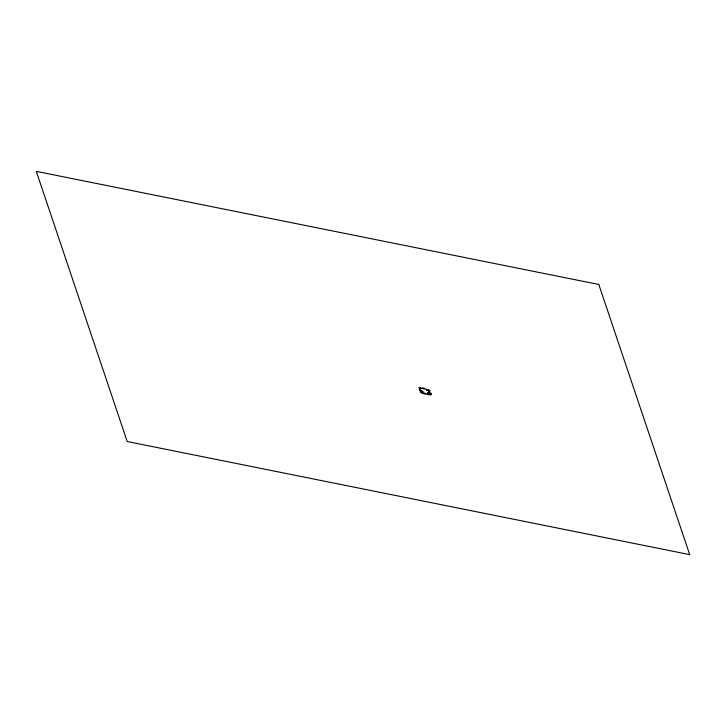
<?xml version="1.0" encoding="UTF-8"?>
<svg xmlns="http://www.w3.org/2000/svg" width="726" height="726" viewBox="0 0 726 726"><rect width="100%" height="100%" fill="white"/><g stroke="black" fill="none" stroke-linecap="round" stroke-linejoin="round"><path stroke-width="1.09" d="M419.828 389.263L420.009 390.606M419.855 390.143L420.318 389.699L420.236 390.27M420.272 390.307L420.318 389.699M420.708 390.842L420.136 390.633M422.895 388.673L423.04 388.147M424.755 393.265L424.438 393.773L424.574 393.229M427.514 389.49L427.469 390.289L428.503 390.534M427.469 389.771L428.494 389.98M428.422 394L428.104 394.517L428.24 393.964M429.075 392.748C425.971 385.025 432.034 394.508 427.514 392.766M420.381 389.735L420.173 390.225M427.405 390.27L426.743 390.116M429.393 390.76L429.91 390.779M430.064 390.897L429.184 390.878M422.242 391.368L420.808 391.287L420.599 391.868L422.623 393.374L426.053 393.492M423.34 393.029L422.614 393.41L421.098 392.494M427.351 390.307L428.485 390.497M421.824 391.015L420.653 391.341L420.989 392.439M430.863 393.438L429.139 392.439M427.805 392.82L428.649 392.902M426.498 389.399L419.038 387.856L420.218 390.942M421.026 387.738L419.365 387.385L419.22 387.893M422.478 388.011L424.692 388.474M426.716 389.889L428.449 390.125M419.955 390.588L421.978 391.042M420.254 390.797L420.726 390.887M423.739 391.967L422.142 391.368M422.614 393.41L430.091 394.917L431.244 394.536L430.917 393.438M429.066 394.145L427.868 393.819L429.765 394.508M429.284 392.512L431.308 394.018L431.099 394.59L429.665 394.508M426.543 389.372L426.824 390.207M598.805 284.483L36.3 171.363L127.195 441.517L689.7 554.637L598.805 284.483"/></g></svg>
